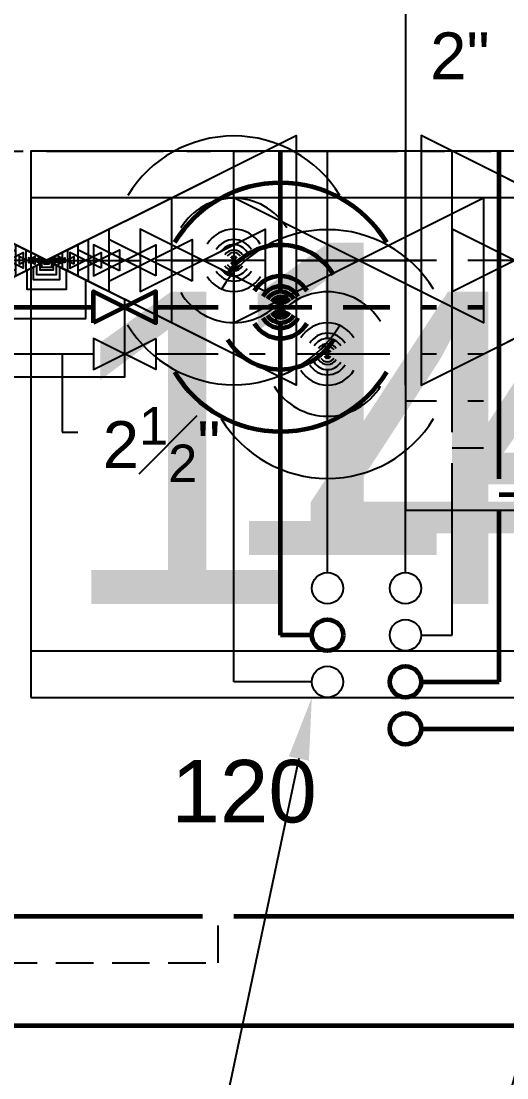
# Model space of a CAD drawing. Extents: x -3677 to 22148, y -333 to 1817.
# Drawn here: x -2198.9 to -2105.5, y 162.6 to 365.7 of the extents above; entities that cross this region are included whole.
import ezdxf
from ezdxf import colors
from ezdxf.entities.mleader import LeaderData, LeaderLine
from ezdxf.math import Vec2, Vec3

# ---------------------------------------------------------------- set-up
doc = ezdxf.new("R2010")
doc.units = 0
doc.header["$LTSCALE"] = 36
doc.header["$MEASUREMENT"] = 0
doc.linetypes.add('PHANTOM2', pattern=[1.25, 0.625, -0.125, 0.125, -0.125, 0.125, -0.125])
doc.linetypes.add('VENT', pattern=[0.30000000000000004, 0.2, -0.1])
for name, color, linetype in [('G-ANNO-TEXT', 70, 'Continuous'), ('P-14HW-N', 3, 'Continuous'), ('P-14HW-N @ 768', 3, 'Continuous'), ('P-14HW-N @ 96', 3, 'Continuous'), ('P-14HWC-N', 2, 'Continuous'), ('P-14HWC-N @ 768', 2, 'Continuous'), ('P-14HWC-N @ 96', 2, 'Continuous'), ('P-HW-N', 1, 'Continuous'), ('P-HW-N @ 1 (1)', 1, 'Continuous'), ('P-HW-N @ 1 (2)', 1, 'Continuous'), ('P-HW-N @ 12', 1, 'Continuous'), ('P-HW-N @ 128', 1, 'Continuous'), ('P-HW-N @ 16', 1, 'Continuous'), ('P-HW-N @ 192', 1, 'Continuous'), ('P-HW-N @ 2', 1, 'Continuous'), ('P-HW-N @ 24', 1, 'Continuous'), ('P-HW-N @ 384', 1, 'Continuous'), ('P-HW-N @ 4', 1, 'Continuous'), ('P-HW-N @ 48', 1, 'Continuous'), ('P-HW-N @ 64', 1, 'Continuous'), ('P-HW-N @ 768', 1, 'Continuous'), ('P-HW-N @ 8', 1, 'Continuous'), ('P-HW-N @ 96', 1, 'Continuous'), ('P-HWC-N', 2, 'Continuous'), ('P-HWC-N @ 1 (1)', 2, 'Continuous'), ('P-HWC-N @ 1 (2)', 2, 'Continuous'), ('P-HWC-N @ 12', 2, 'Continuous'), ('P-HWC-N @ 128', 2, 'Continuous'), ('P-HWC-N @ 16', 2, 'Continuous'), ('P-HWC-N @ 192', 2, 'Continuous'), ('P-HWC-N @ 2', 2, 'Continuous'), ('P-HWC-N @ 24', 2, 'Continuous'), ('P-HWC-N @ 384', 2, 'Continuous'), ('P-HWC-N @ 4', 2, 'Continuous'), ('P-HWC-N @ 48', 2, 'Continuous'), ('P-HWC-N @ 64', 2, 'Continuous'), ('P-HWC-N @ 768', 2, 'Continuous'), ('P-HWC-N @ 8', 2, 'Continuous'), ('P-HWC-N @ 96', 2, 'Continuous'), ('P-SANV-N', 5, 'VENT')]:
    doc.layers.add(name, color=color, linetype=linetype)
for name, color, linetype, lineweight in [('P-CW-N', 4, 'Continuous', 60), ('P-CW-N @ 1 (1)', 4, 'Continuous', 60), ('P-CW-N @ 1 (2)', 4, 'Continuous', 60), ('P-CW-N @ 12', 4, 'Continuous', 60), ('P-CW-N @ 128', 4, 'Continuous', 60), ('P-CW-N @ 16', 4, 'Continuous', 60), ('P-CW-N @ 192', 4, 'Continuous', 60), ('P-CW-N @ 2', 4, 'Continuous', 60), ('P-CW-N @ 24', 4, 'Continuous', 60), ('P-CW-N @ 384', 4, 'Continuous', 60), ('P-CW-N @ 4', 4, 'Continuous', 60), ('P-CW-N @ 48', 4, 'Continuous', 60), ('P-CW-N @ 64', 4, 'Continuous', 60), ('P-CW-N @ 768', 4, 'Continuous', 60), ('P-CW-N @ 8', 4, 'Continuous', 60), ('P-CW-N @ 96', 4, 'Continuous', 60), ('P-GAS-N', 3, 'Continuous', 60), ('P-GAS-N @ 96', 3, 'Continuous', 60), ('P-SAN-N', 6, 'Continuous', 60)]:
    doc.layers.add(name, color=color, linetype=linetype, lineweight=lineweight)
doc.layers.add('P-SAN-DFU', color=7, linetype='Continuous', plot=False)
doc.styles.add('Arial', font='arial.ttf')
doc.dimstyles.new('Loop096', dxfattribs={"dimscale": 0, "dimtxt": 0.09375, "dimasz": 0.03125, "dimexe": 0.0625, "dimexo": 0.0625, "dimgap": 0.09375, "dimtad": 1, "dimdec": 4, "dimzin": 3, "dimdsep": 46, "dimlunit": 4, "dimtxsty": 'Arial', "dimblk": 'OBLIQUE', "dimcen": 0.09375, "dimdle": 0.0625, "dimclrd": 256, "dimclre": 256, "dimclrt": 256, "dimadec": 4, "dimazin": 0, "dimtfac": 0.8, "dimtdec": 4, "dimtix": 1, "dimtofl": 0, "dimtmove": 1, "dimatfit": 0, "dimldrblk": 'LeaderNoteBlock', "dimfxl": 1, "dimfrac": 1, "dimtolj": 1, "dimtzin": 0, "dimlwd": -1, "dimlwe": -1, "dimarcsym": 0})

# ---------------------------------------------------------------- blocks, each defined once
blk = doc.blocks.new('*U4')
blk.add_circle((0, 0), 0.03125)
blk = doc.blocks.new('*U10')
at = {"layer": 'DEFPOINTS'}
blk.add_lwpolyline([(-0.25, -0.06249999999999999), (0.25, -0.0625), (0.25, 0.0625), (-0.25, 0.0625)], close=True, dxfattribs=at)
at = {"insert": (-5.551115123125783e-17, 0.03956876705320601), "char_height": 0.078125, "width": 0.2237833603342428, "attachment_point": 2, "style": 'Arial'}
blk.add_mtext('140%%DHW', dxfattribs=at)
blk = doc.blocks.new('*U77')
at = {"layer": 'P-14HW-N @ 768', "linetype": 'ByBlock', "lineweight": -2, "xscale": 768, "yscale": 768, "zscale": 768}
blk.add_blockref('*U10', (-2005.000138046234, 292.7321975304876), dxfattribs=at)
blk = doc.blocks.new('*U11')
at = {"layer": 'DEFPOINTS'}
blk.add_lwpolyline([(-0.25, -0.06249999999999999), (0.25, -0.0625), (0.25, 0.0625), (-0.25, 0.0625)], close=True, dxfattribs=at)
at = {"insert": (-1.110223024625157e-16, 0.03903585436562074), "char_height": 0.078125, "width": 0.3407139839491038, "attachment_point": 2, "style": 'Arial'}
blk.add_mtext('140%%DHWC', dxfattribs=at)
blk = doc.blocks.new('*U78')
at = {"layer": 'P-14HWC-N @ 768', "linetype": 'ByBlock', "lineweight": -2, "xscale": 768, "yscale": 768, "zscale": 768}
blk.add_blockref('*U11', (-2005.000138046234, 283.7321975304876), dxfattribs=at)
blk = doc.blocks.new('*U12')
at = {"layer": 'DEFPOINTS'}
blk.add_lwpolyline([(-0.15625, -0.0625), (0.15625, -0.0625), (0.15625, 0.0625), (-0.15625, 0.0625)], close=True, dxfattribs=at)
blk = doc.blocks.new('*U83')
at = {"layer": 'P-HWC-N @ 768', "linetype": 'ByBlock', "lineweight": -2, "xscale": 768, "yscale": 768, "zscale": 768}
blk.add_blockref('*U12', (-2005.000138046234, 319.7321975304876), dxfattribs=at)
blk = doc.blocks.new('*U37')
for start, end in [(121.274325396742, 238.7256746032579), (301.4341766631704, 58.56582333682955)]:
    blk.add_arc((0, 0), 0.03111555437015312, start, end)
blk = doc.blocks.new('*U92')
at = {"layer": 'P-HWC-N @ 1 (1)', "rotation": 90}
blk.add_blockref('*U37', (-2158.000138046234, 319.7321975304876), dxfattribs=at)
at = {"layer": 'P-HWC-N @ 1 (2)', "rotation": 89.99999999999999}
blk.add_blockref('*U37', (-2158.000138046234, 319.7321975304876), dxfattribs=at)
at = {"layer": 'P-HWC-N @ 12', "xscale": 12, "yscale": 12, "zscale": 12, "rotation": 89.99999999999999}
blk.add_blockref('*U37', (-2158.000138046234, 319.7321975304876), dxfattribs=at)
at = {"layer": 'P-HWC-N @ 128', "xscale": 128, "yscale": 128, "zscale": 128, "rotation": 89.99999999999999}
blk.add_blockref('*U37', (-2158.000138046234, 319.7321975304876), dxfattribs=at)
at = {"layer": 'P-HWC-N @ 16', "xscale": 16, "yscale": 16, "zscale": 16, "rotation": 89.99999999999999}
blk.add_blockref('*U37', (-2158.000138046234, 319.7321975304876), dxfattribs=at)
at = {"layer": 'P-HWC-N @ 192', "xscale": 192, "yscale": 192, "zscale": 192, "rotation": 89.99999999999999}
blk.add_blockref('*U37', (-2158.000138046234, 319.7321975304876), dxfattribs=at)
at = {"layer": 'P-HWC-N @ 2', "xscale": 2, "yscale": 2, "zscale": 2, "rotation": 89.99999999999999}
blk.add_blockref('*U37', (-2158.000138046234, 319.7321975304876), dxfattribs=at)
at = {"layer": 'P-HWC-N @ 24', "xscale": 24, "yscale": 24, "zscale": 24, "rotation": 89.99999999999999}
blk.add_blockref('*U37', (-2158.000138046234, 319.7321975304876), dxfattribs=at)
at = {"layer": 'P-HWC-N @ 384', "xscale": 384, "yscale": 384, "zscale": 384, "rotation": 89.99999999999999}
blk.add_blockref('*U37', (-2158.000138046234, 319.7321975304876), dxfattribs=at)
at = {"layer": 'P-HWC-N @ 4', "xscale": 4, "yscale": 4, "zscale": 4, "rotation": 89.99999999999999}
blk.add_blockref('*U37', (-2158.000138046234, 319.7321975304876), dxfattribs=at)
at = {"layer": 'P-HWC-N @ 48', "xscale": 48, "yscale": 48, "zscale": 48, "rotation": 89.99999999999999}
blk.add_blockref('*U37', (-2158.000138046234, 319.7321975304876), dxfattribs=at)
at = {"layer": 'P-HWC-N @ 64', "xscale": 64, "yscale": 64, "zscale": 64, "rotation": 89.99999999999999}
blk.add_blockref('*U37', (-2158.000138046234, 319.7321975304876), dxfattribs=at)
at = {"layer": 'P-HWC-N @ 768', "xscale": 768, "yscale": 768, "zscale": 768, "rotation": 89.99999999999999}
blk.add_blockref('*U37', (-2158.000138046234, 319.7321975304876), dxfattribs=at)
at = {"layer": 'P-HWC-N @ 8', "xscale": 8, "yscale": 8, "zscale": 8, "rotation": 89.99999999999999}
blk.add_blockref('*U37', (-2158.000138046234, 319.7321975304876), dxfattribs=at)
at = {"layer": 'P-HWC-N @ 96', "xscale": 96, "yscale": 96, "zscale": 96, "rotation": 89.99999999999999}
blk.add_blockref('*U37', (-2158.000138046234, 319.7321975304876), dxfattribs=at)
blk = doc.blocks.new('*U93')
at = {"layer": 'P-CW-N @ 1 (1)', "rotation": 90}
blk.add_blockref('*U37', (-2149.000138046234, 310.7321975304876), dxfattribs=at)
at = {"layer": 'P-CW-N @ 1 (2)', "rotation": 89.99999999999999}
blk.add_blockref('*U37', (-2149.000138046234, 310.7321975304876), dxfattribs=at)
at = {"layer": 'P-CW-N @ 12', "xscale": 12, "yscale": 12, "zscale": 12, "rotation": 89.99999999999999}
blk.add_blockref('*U37', (-2149.000138046234, 310.7321975304876), dxfattribs=at)
at = {"layer": 'P-CW-N @ 128', "xscale": 128, "yscale": 128, "zscale": 128, "rotation": 89.99999999999999}
blk.add_blockref('*U37', (-2149.000138046234, 310.7321975304876), dxfattribs=at)
at = {"layer": 'P-CW-N @ 16', "xscale": 16, "yscale": 16, "zscale": 16, "rotation": 89.99999999999999}
blk.add_blockref('*U37', (-2149.000138046234, 310.7321975304876), dxfattribs=at)
at = {"layer": 'P-CW-N @ 192', "xscale": 192, "yscale": 192, "zscale": 192, "rotation": 89.99999999999999}
blk.add_blockref('*U37', (-2149.000138046234, 310.7321975304876), dxfattribs=at)
at = {"layer": 'P-CW-N @ 2', "xscale": 2, "yscale": 2, "zscale": 2, "rotation": 89.99999999999999}
blk.add_blockref('*U37', (-2149.000138046234, 310.7321975304876), dxfattribs=at)
at = {"layer": 'P-CW-N @ 24', "xscale": 24, "yscale": 24, "zscale": 24, "rotation": 89.99999999999999}
blk.add_blockref('*U37', (-2149.000138046234, 310.7321975304876), dxfattribs=at)
at = {"layer": 'P-CW-N @ 384', "xscale": 384, "yscale": 384, "zscale": 384, "rotation": 89.99999999999999}
blk.add_blockref('*U37', (-2149.000138046234, 310.7321975304876), dxfattribs=at)
at = {"layer": 'P-CW-N @ 4', "xscale": 4, "yscale": 4, "zscale": 4, "rotation": 89.99999999999999}
blk.add_blockref('*U37', (-2149.000138046234, 310.7321975304876), dxfattribs=at)
at = {"layer": 'P-CW-N @ 48', "xscale": 48, "yscale": 48, "zscale": 48, "rotation": 89.99999999999999}
blk.add_blockref('*U37', (-2149.000138046234, 310.7321975304876), dxfattribs=at)
at = {"layer": 'P-CW-N @ 64', "xscale": 64, "yscale": 64, "zscale": 64, "rotation": 89.99999999999999}
blk.add_blockref('*U37', (-2149.000138046234, 310.7321975304876), dxfattribs=at)
at = {"layer": 'P-CW-N @ 768', "xscale": 768, "yscale": 768, "zscale": 768, "rotation": 89.99999999999999}
blk.add_blockref('*U37', (-2149.000138046234, 310.7321975304876), dxfattribs=at)
at = {"layer": 'P-CW-N @ 8', "xscale": 8, "yscale": 8, "zscale": 8, "rotation": 89.99999999999999}
blk.add_blockref('*U37', (-2149.000138046234, 310.7321975304876), dxfattribs=at)
at = {"layer": 'P-CW-N @ 96', "xscale": 96, "yscale": 96, "zscale": 96, "rotation": 89.99999999999999}
blk.add_blockref('*U37', (-2149.000138046234, 310.7321975304876), dxfattribs=at)
blk = doc.blocks.new('*U94')
at = {"layer": 'P-HW-N @ 1 (1)', "rotation": 90}
blk.add_blockref('*U37', (-2140.000138046234, 301.7321975304876), dxfattribs=at)
at = {"layer": 'P-HW-N @ 1 (2)', "rotation": 89.99999999999999}
blk.add_blockref('*U37', (-2140.000138046234, 301.7321975304876), dxfattribs=at)
at = {"layer": 'P-HW-N @ 12', "xscale": 12, "yscale": 12, "zscale": 12, "rotation": 89.99999999999999}
blk.add_blockref('*U37', (-2140.000138046234, 301.7321975304876), dxfattribs=at)
at = {"layer": 'P-HW-N @ 128', "xscale": 128, "yscale": 128, "zscale": 128, "rotation": 89.99999999999999}
blk.add_blockref('*U37', (-2140.000138046234, 301.7321975304876), dxfattribs=at)
at = {"layer": 'P-HW-N @ 16', "xscale": 16, "yscale": 16, "zscale": 16, "rotation": 89.99999999999999}
blk.add_blockref('*U37', (-2140.000138046234, 301.7321975304876), dxfattribs=at)
at = {"layer": 'P-HW-N @ 192', "xscale": 192, "yscale": 192, "zscale": 192, "rotation": 89.99999999999999}
blk.add_blockref('*U37', (-2140.000138046234, 301.7321975304876), dxfattribs=at)
at = {"layer": 'P-HW-N @ 2', "xscale": 2, "yscale": 2, "zscale": 2, "rotation": 89.99999999999999}
blk.add_blockref('*U37', (-2140.000138046234, 301.7321975304876), dxfattribs=at)
at = {"layer": 'P-HW-N @ 24', "xscale": 24, "yscale": 24, "zscale": 24, "rotation": 89.99999999999999}
blk.add_blockref('*U37', (-2140.000138046234, 301.7321975304876), dxfattribs=at)
at = {"layer": 'P-HW-N @ 384', "xscale": 384, "yscale": 384, "zscale": 384, "rotation": 89.99999999999999}
blk.add_blockref('*U37', (-2140.000138046234, 301.7321975304876), dxfattribs=at)
at = {"layer": 'P-HW-N @ 4', "xscale": 4, "yscale": 4, "zscale": 4, "rotation": 89.99999999999999}
blk.add_blockref('*U37', (-2140.000138046234, 301.7321975304876), dxfattribs=at)
at = {"layer": 'P-HW-N @ 48', "xscale": 48, "yscale": 48, "zscale": 48, "rotation": 89.99999999999999}
blk.add_blockref('*U37', (-2140.000138046234, 301.7321975304876), dxfattribs=at)
at = {"layer": 'P-HW-N @ 64', "xscale": 64, "yscale": 64, "zscale": 64, "rotation": 89.99999999999999}
blk.add_blockref('*U37', (-2140.000138046234, 301.7321975304876), dxfattribs=at)
at = {"layer": 'P-HW-N @ 768', "xscale": 768, "yscale": 768, "zscale": 768, "rotation": 89.99999999999999}
blk.add_blockref('*U37', (-2140.000138046234, 301.7321975304876), dxfattribs=at)
at = {"layer": 'P-HW-N @ 8', "xscale": 8, "yscale": 8, "zscale": 8, "rotation": 89.99999999999999}
blk.add_blockref('*U37', (-2140.000138046234, 301.7321975304876), dxfattribs=at)
at = {"layer": 'P-HW-N @ 96', "xscale": 96, "yscale": 96, "zscale": 96, "rotation": 89.99999999999999}
blk.add_blockref('*U37', (-2140.000138046234, 301.7321975304876), dxfattribs=at)
blk = doc.blocks.new('*U48')
for p, q in [((-0.0625, 9.505924936092924e-10), (-0.09375, 9.505924974363136e-10)), ((0.0625000009887199, 2.00678804205732e-09), (0.09375000098871988, 2.534885816638908e-09))]:
    blk.add_line(p, q)
at = {"linetype": 'Continuous'}
for points in [[(-0.2187499999997726, 0.03125000095050724), (-0.09375, -0.03124999904932224), (-0.09375, 0.03125000095050724), (-0.2187499999997726, -0.03124999904932224), (-0.2187499999997726, 0.03125000095050724)], [(-0.01950223899833947, -0.009751119128395658), (-0.06250000047529625, -0.03124999904940751), (-0.06249999952470375, 0.03125000095059249), (-0.01950223850397403, 0.009751119622759319)], [(-0.01950223850397423, 0.00975111962275942), (-0.01950223850397423, 0.02925335812675912), (0.0195022389983379, 0.02925335812675912), (0.0195022389983379, 0.00975111912839576)], [(0.01950223850397226, -0.009751119622759319), (0.06249999952470375, -0.03125000095059249), (0.06250000047529625, 0.03124999904940751), (0.0195022389983377, 0.009751119128395658)], [(0.2187500004603947, 0.03125000464719163), (0.09375000151681766, -0.03124999746502892), (0.09375000046062211, 0.03125000253480055), (0.2187500015165903, -0.03124999535263783), (0.2187500004603947, 0.03125000464719163)], [(-0.01950223850397562, -0.009751119622759222), (4.943599696272116e-10, -4.943635590677493e-10), (-0.01950223800961018, 0.009751119128395755)], [(0.01950223899833789, 0.009751119128395757), (4.943647435862175e-10, -4.943635590677493e-10), (0.01950223949270333, -0.00975111962275922)]]:
    blk.add_lwpolyline(points, dxfattribs=at)
blk = doc.blocks.new('*U173')
at = {"layer": 'P-HWC-N @ 1 (1)', "rotation": 180}
blk.add_blockref('*U48', (-2194.000138046234, 319.7321975304876), dxfattribs=at)
at = {"layer": 'P-HWC-N @ 1 (2)', "rotation": 180}
blk.add_blockref('*U48', (-2194.000138046234, 319.7321975304876), dxfattribs=at)
at = {"layer": 'P-HWC-N @ 12', "xscale": 12, "yscale": 12, "zscale": 12, "rotation": 180}
blk.add_blockref('*U48', (-2194.000138046234, 319.7321975304876), dxfattribs=at)
at = {"layer": 'P-HWC-N @ 128', "xscale": 128, "yscale": 128, "zscale": 128, "rotation": 180}
blk.add_blockref('*U48', (-2194.000138046234, 319.7321975304876), dxfattribs=at)
at = {"layer": 'P-HWC-N @ 16', "xscale": 16, "yscale": 16, "zscale": 16, "rotation": 180}
blk.add_blockref('*U48', (-2194.000138046234, 319.7321975304876), dxfattribs=at)
at = {"layer": 'P-HWC-N @ 192', "xscale": 192, "yscale": 192, "zscale": 192, "rotation": 180}
blk.add_blockref('*U48', (-2194.000138046234, 319.7321975304876), dxfattribs=at)
at = {"layer": 'P-HWC-N @ 2', "xscale": 2, "yscale": 2, "zscale": 2, "rotation": 180}
blk.add_blockref('*U48', (-2194.000138046234, 319.7321975304876), dxfattribs=at)
at = {"layer": 'P-HWC-N @ 24', "xscale": 24, "yscale": 24, "zscale": 24, "rotation": 180}
blk.add_blockref('*U48', (-2194.000138046234, 319.7321975304876), dxfattribs=at)
at = {"layer": 'P-HWC-N @ 384', "xscale": 384, "yscale": 384, "zscale": 384, "rotation": 180}
blk.add_blockref('*U48', (-2194.000138046234, 319.7321975304876), dxfattribs=at)
at = {"layer": 'P-HWC-N @ 4', "xscale": 4, "yscale": 4, "zscale": 4, "rotation": 180}
blk.add_blockref('*U48', (-2194.000138046234, 319.7321975304876), dxfattribs=at)
at = {"layer": 'P-HWC-N @ 48', "xscale": 48, "yscale": 48, "zscale": 48, "rotation": 180}
blk.add_blockref('*U48', (-2194.000138046234, 319.7321975304876), dxfattribs=at)
at = {"layer": 'P-HWC-N @ 64', "xscale": 64, "yscale": 64, "zscale": 64, "rotation": 180}
blk.add_blockref('*U48', (-2194.000138046234, 319.7321975304876), dxfattribs=at)
at = {"layer": 'P-HWC-N @ 768', "xscale": 768, "yscale": 768, "zscale": 768, "rotation": 180}
blk.add_blockref('*U48', (-2194.000138046234, 319.7321975304876), dxfattribs=at)
at = {"layer": 'P-HWC-N @ 8', "xscale": 8, "yscale": 8, "zscale": 8, "rotation": 180}
blk.add_blockref('*U48', (-2194.000138046234, 319.7321975304876), dxfattribs=at)
at = {"layer": 'P-HWC-N @ 96', "xscale": 96, "yscale": 96, "zscale": 96, "rotation": 180}
blk.add_blockref('*U48', (-2194.000138046234, 319.7321975304876), dxfattribs=at)
blk = doc.blocks.new('*U174')
at = {"layer": 'P-HWC-N @ 192', "xscale": 192, "yscale": 192, "zscale": 192, "rotation": 180}
blk.add_blockref('*U48', (-2074.000138046234, 319.7321975304876), dxfattribs=at)
at = {"layer": 'P-HWC-N @ 384', "xscale": 384, "yscale": 384, "zscale": 384, "rotation": 180}
blk.add_blockref('*U48', (-2074.000138046234, 319.7321975304876), dxfattribs=at)
at = {"layer": 'P-HWC-N @ 768', "xscale": 768, "yscale": 768, "zscale": 768, "rotation": 180}
blk.add_blockref('*U48', (-2074.000138046234, 319.7321975304876), dxfattribs=at)
blk = doc.blocks.new('PLMB BALL VALVES')
at = {"linetype": 'Continuous'}
blk.add_lwpolyline([(-0.06249999999977263, -0.03124999999991473), (-0.06249999999977263, 0.03124999999991463), (0.0625, -0.03124999999991473), (0.0625, 0.03124999999991472), (-0.06249999999977263, -0.03124999999991473)], dxfattribs=at)
blk = doc.blocks.new('_Oblique')
at = {"color": 0, "linetype": 'ByBlock', "lineweight": -2}
blk.add_line((-0.5, -0.5), (0.5, 0.5), dxfattribs=at)
blk = doc.blocks.new('LeaderNoteBlock')
blk.add_ellipse((0, 0), major_axis=(1, -1.836909530733566e-16), ratio=0.2499999999998295, start_param=5.387520513321723, end_param=10.32044275462724)

msp = doc.modelspace()

# ---------------------------------------------------------------- linework, layer by layer
at = {"layer": 'G-ANNO-TEXT', "linetype": 'PHANTOM2'}
msp.add_lwpolyline([(-1951.000138046234, 340.7321975304876), (-1951.000138046234, 423.7321975304876), (-1952.000138046234, 423.7321975304876), (-1952.000138046234, 607.7321975304876), (-2360.000138046234, 607.7321975304876), (-2360.000138046234, 391.7321975304876), (-2284.000138046234, 391.7321975304876), (-2284.000138046234, 340.7321975304876)], close=True, dxfattribs=at)
at = {"layer": 'P-14HW-N'}
for p, q in [((-2125.000138046234, 295.7321975304876), (-2125.000138046234, 340.7321975304876)), ((-2125.000138046234, 292.7321975304876), (-2119.000138046234, 292.7321975304876)), ((-2113.000138046234, 292.7321975304876), (-2110.000138046234, 292.7321975304876)), ((-2125.000138046234, 259.7321975304876), (-2125.000138046234, 289.7321975304876))]:
    msp.add_line(p, q, dxfattribs=at)
at = {"layer": 'P-14HWC-N'}
for p, q in [((-2116.000138046234, 286.7321975304876), (-2116.000138046234, 340.7321975304876)), ((-2116.000138046234, 283.7321975304876), (-2110.000138046234, 283.7321975304876)), ((-2116.000138046234, 247.7321975304876), (-2116.000138046234, 280.7321975304876)), ((-2122.000138046234, 247.7321975304876), (-2116.000138046234, 247.7321975304876))]:
    msp.add_line(p, q, dxfattribs=at)
at = {"layer": 'P-CW-N'}
for p, q in [((-2149.000138046234, 313.7321975304876), (-2149.000138046234, 340.7321975304876)), ((-2254.000138046234, 310.7321975304876), (-2185.000138046234, 310.7321975304876)), ((-2173.000138046234, 310.7321975304876), (-2161.000138046234, 310.7321975304876)), ((-2155.000138046234, 310.7321975304876), (-2143.000138046234, 310.7321975304876)), ((-2137.000138046234, 310.7321975304876), (-2128.000138046234, 310.7321975304876)), ((-2122.000138046234, 310.7321975304876), (-2119.000138046234, 310.7321975304876)), ((-2113.000138046234, 310.7321975304876), (-2110.000138046234, 310.7321975304876)), ((-2149.000138046234, 247.7321975304876), (-2149.000138046234, 307.7321975304876)), ((-2143.000138046234, 247.7321975304876), (-2149.000138046234, 247.7321975304876))]:
    msp.add_line(p, q, dxfattribs=at)
at = {"layer": 'P-GAS-N'}
for p, q in [((-2107.000138046234, 277.7321975304876), (-2107.000138046234, 340.7321975304876)), ((-2107.000138046234, 274.7321975304876), (-2041.000138046234, 274.7321975304876)), ((-2107.000138046234, 238.7321975304876), (-2107.000138046234, 271.7321975304876)), ((-2122.000138046234, 238.7321975304876), (-2107.000138046234, 238.7321975304876)), ((-2122.000138046234, 229.7321975304876), (-2098.000138046234, 229.7321975304876))]:
    msp.add_line(p, q, dxfattribs=at)
at = {"layer": 'P-HW-N'}
for p, q in [((-2140.000138046234, 304.7321975304876), (-2140.000138046234, 340.7321975304876)), ((-2185.000138046234, 301.7321975304876), (-2230.000138046234, 301.7321975304876)), ((-2161.000138046234, 301.7321975304876), (-2173.000138046234, 301.7321975304876)), ((-2152.000138046234, 301.7321975304876), (-2155.000138046234, 301.7321975304876)), ((-2128.000138046234, 301.7321975304876), (-2146.000138046234, 301.7321975304876)), ((-2119.000138046234, 301.7321975304876), (-2122.000138046234, 301.7321975304876)), ((-2110.000138046234, 301.7321975304876), (-2113.000138046234, 301.7321975304876)), ((-2140.000138046234, 259.7321975304876), (-2140.000138046234, 298.7321975304876))]:
    msp.add_line(p, q, dxfattribs=at)
at = {"layer": 'P-HWC-N'}
for p, q in [((-2158.000138046234, 322.7321975304876), (-2158.000138046234, 340.7321975304876)), ((-2152.000138046234, 319.7321975304876), (-2173.000138046234, 319.7321975304876)), ((-2143.000138046234, 319.7321975304876), (-2146.000138046234, 319.7321975304876)), ((-2128.000138046234, 319.7321975304876), (-2137.000138046234, 319.7321975304876)), ((-2119.000138046234, 319.7321975304876), (-2122.000138046234, 319.7321975304876)), ((-2110.000138046234, 319.7321975304876), (-2113.000138046234, 319.7321975304876)), ((-2158.000138046234, 238.7321975304876), (-2158.000138046234, 316.7321975304876)), ((-2143.000138046234, 238.7321975304876), (-2158.000138046234, 238.7321975304876))]:
    msp.add_line(p, q, dxfattribs=at)
at = {"layer": 'P-SAN-N'}
for p, q in [((-2212.000138046234, 193.7321975304876), (-2164.000138046234, 193.7321975304876)), ((-2158.000138046234, 193.7321975304876), (-2086.000138046234, 193.7321975304876)), ((-2404.000138046234, 172.7321975304876), (-2086.000138046234, 172.7321975304876))]:
    msp.add_line(p, q, dxfattribs=at)
at = {"layer": 'P-SANV-N'}
for p, q in [((-2161.000138046234, 184.7321975304876), (-2161.000138046234, 193.7321975304876)), ((-2203.000138046234, 184.7321975304876), (-2161.000138046234, 184.7321975304876))]:
    msp.add_line(p, q, dxfattribs=at)

# ---------------------------------------------------------------- block references
at = {"layer": 'P-14HW-N'}
msp.add_blockref('*U77', (0, 0), dxfattribs=at)
at = {"layer": 'P-14HW-N @ 96', "xscale": 96, "yscale": 96, "zscale": 96, "rotation": 180}
msp.add_blockref('*U4', (-2125.000138046234, 256.7321975304876), dxfattribs=at)
at = {"layer": 'P-14HWC-N'}
msp.add_blockref('*U78', (0, 0), dxfattribs=at)
at = {"layer": 'P-14HWC-N @ 96', "xscale": 96, "yscale": 96, "zscale": 96}
msp.add_blockref('*U4', (-2125.000138046234, 247.7321975304876), dxfattribs=at)
at = {"layer": 'P-CW-N'}
msp.add_blockref('*U93', (0, 0), dxfattribs=at)
at = {"layer": 'P-CW-N @ 96', "xscale": 96, "yscale": 96, "zscale": 96}
msp.add_blockref('PLMB BALL VALVES', (-2179.000138046234, 310.7321975304876), dxfattribs=at)
at = {"layer": 'P-CW-N @ 96', "xscale": 96, "yscale": 96, "zscale": 96, "rotation": 180}
msp.add_blockref('*U4', (-2140.000138046234, 247.7321975304876), dxfattribs=at)
at = {"layer": 'P-GAS-N @ 96', "xscale": 96, "yscale": 96, "zscale": 96, "rotation": 180}
for p in [(-2125.000138046234, 238.7321975304876), (-2125.000138046234, 229.7321975304876)]:
    msp.add_blockref('*U4', p, dxfattribs=at)
at = {"layer": 'P-HW-N'}
msp.add_blockref('*U94', (0, 0), dxfattribs=at)
at = {"layer": 'P-HW-N @ 96', "xscale": 96, "yscale": 96, "zscale": 96, "rotation": 180}
for name, p in [('PLMB BALL VALVES', (-2179.000138046234, 301.7321975304876)), ('*U4', (-2140.000138046234, 256.7321975304876))]:
    msp.add_blockref(name, p, dxfattribs=at)
at = {"layer": 'P-HWC-N'}
for name in ['*U83', '*U173', '*U174', '*U92']:
    msp.add_blockref(name, (0, 0), dxfattribs=at)
at = {"layer": 'P-HWC-N @ 96', "xscale": 96, "yscale": 96, "zscale": 96, "rotation": 180}
msp.add_blockref('*U4', (-2140.000138046234, 238.7321975304876), dxfattribs=at)

# ---------------------------------------------------------------- texts
at = {"layer": 'G-ANNO-TEXT', "char_height": 9, "style": 'Arial'}
for s, width, insert, attachment_point in [('2"', 40.20000000000005, (-2108.800138046235, 363.5321975304876), 3), ('\\A1;2{\\H0.8x;\\S1#2;}"', 64.20000000000005, (-2183.200138046234, 291.5321975304876), 1)]:
    msp.add_mtext_dynamic_manual_height_columns(s, width=width, gutter_width=45, heights=[0], dxfattribs=dict(at, insert=insert, attachment_point=attachment_point))
at = {"layer": 'P-SAN-DFU', "insert": (-2170.000138046234, 223.7321975304876), "char_height": 12, "attachment_point": 1, "style": 'Arial'}
msp.add_mtext_dynamic_manual_height_columns('120', width=68, gutter_width=60, heights=[0], dxfattribs=at)

# ---------------------------------------------------------------- leaders
at = {"layer": 'G-ANNO-TEXT'}
msp.add_leader([(-2191.000138046234, 301.7321975304876), (-2191.000138046234, 286.7321975304876), (-2188.000138046234, 286.7321975304876)], dimstyle='Loop096', override={"dimscale": 0}, dxfattribs=at)
ml = msp.add_multileader_mtext('Standard', dxfattribs=at)
ml.set_content('\\A1;4"SS-DN\\P2"ST - DROP \\PAND SPILL TO 2"FD-D', color=256, style='Arial')
ml.set_leader_properties(color=256, linetype='ByLayer', lineweight=-1)
ml.build(insert=Vec2(0, 0))
ml.multileader.update_dxf_attribs({"has_dogleg": 0, "dogleg_length": 0.125, "arrow_head_size": 12, "scale": 96})
ctx = ml.context
ctx.base_point, ctx.scale, ctx.char_height, ctx.arrow_head_size, ctx.landing_gap_size, ctx.plane_origin = Vec3(-2362.548569151282, -220.2678024695124), 96, 9, 12, 3, Vec3(-2080.000138046234, 250.7321975304876)
ctx.text_align_type = 2
notes = []
notes.append((ctx, [(0, (1, 1, 0), (-2215.000138046234, -220.2678024695124), (-1, 0), 12, [(0, [(-2080.000138046234, 250.7321975304876), (-2209.000138046234, -220.2678024695124)], 0, [])])]))
ctx.mtext.insert, ctx.mtext.alignment, ctx.mtext.flow_direction = Vec3(-2230.000138046234, -215.6910630425001), 3, 5
ml = msp.add_multileader_mtext('Standard', dxfattribs=at)
ml.set_content('\\A1;2"HWCR-UP\\P4"CWR-UP\\P4"HWR-UP\\P4"G (1,950 CFH)-UP\\P6"G (5,800 CFH)-UP\\P1"140%%DHWCR-UP\\P1{\\H0.8x;\\S1#2;}"140%%DHWR-UP', color=256, style='Arial')
ml.set_leader_properties(color=256, linetype='ByLayer', lineweight=-1)
ml.build(insert=Vec2(0, 0))
ml.multileader.update_dxf_attribs({"has_dogleg": 0, "dogleg_length": 0.125, "arrow_head_size": 12, "scale": 96})
ctx = ml.context
ctx.base_point, ctx.scale, ctx.char_height, ctx.arrow_head_size, ctx.landing_gap_size, ctx.plane_origin = Vec3(-2347.84529493573, -103.2678024695124), 96, 9, 12, 3, Vec3(-2170.000138046234, 226.7321975304876)
ctx.text_align_type = 2
notes.append((ctx, [(0, (1, 1, 0), (-2215.000138046234, -103.2678024695124), (-1, 0), 12, [(0, [(-2143.000138046234, 235.7321975304876), (-2215.000138046234, -103.2678024695124)], 0, [])])]))
ctx.mtext.insert, ctx.mtext.alignment, ctx.mtext.flow_direction = Vec3(-2230.000138046234, -98.6910630425001), 3, 5
for ctx, leaders in notes:
    for number, flags, end, landing, length, lines in leaders:
        leader = LeaderData()
        leader.index, (leader.has_last_leader_line, leader.has_dogleg_vector, leader.attachment_direction) = number, flags
        leader.last_leader_point, leader.dogleg_vector, leader.dogleg_length = Vec3(end), Vec3(landing), length
        for number, points, colour, breaks in lines:
            line = LeaderLine()
            line.index, line.vertices, line.color, line.breaks = number, Vec3.list(points), colors.encode_raw_color(colour), breaks
            leader.lines.append(line)
        ctx.leaders.append(leader)

doc.saveas('drawing.dxf')
